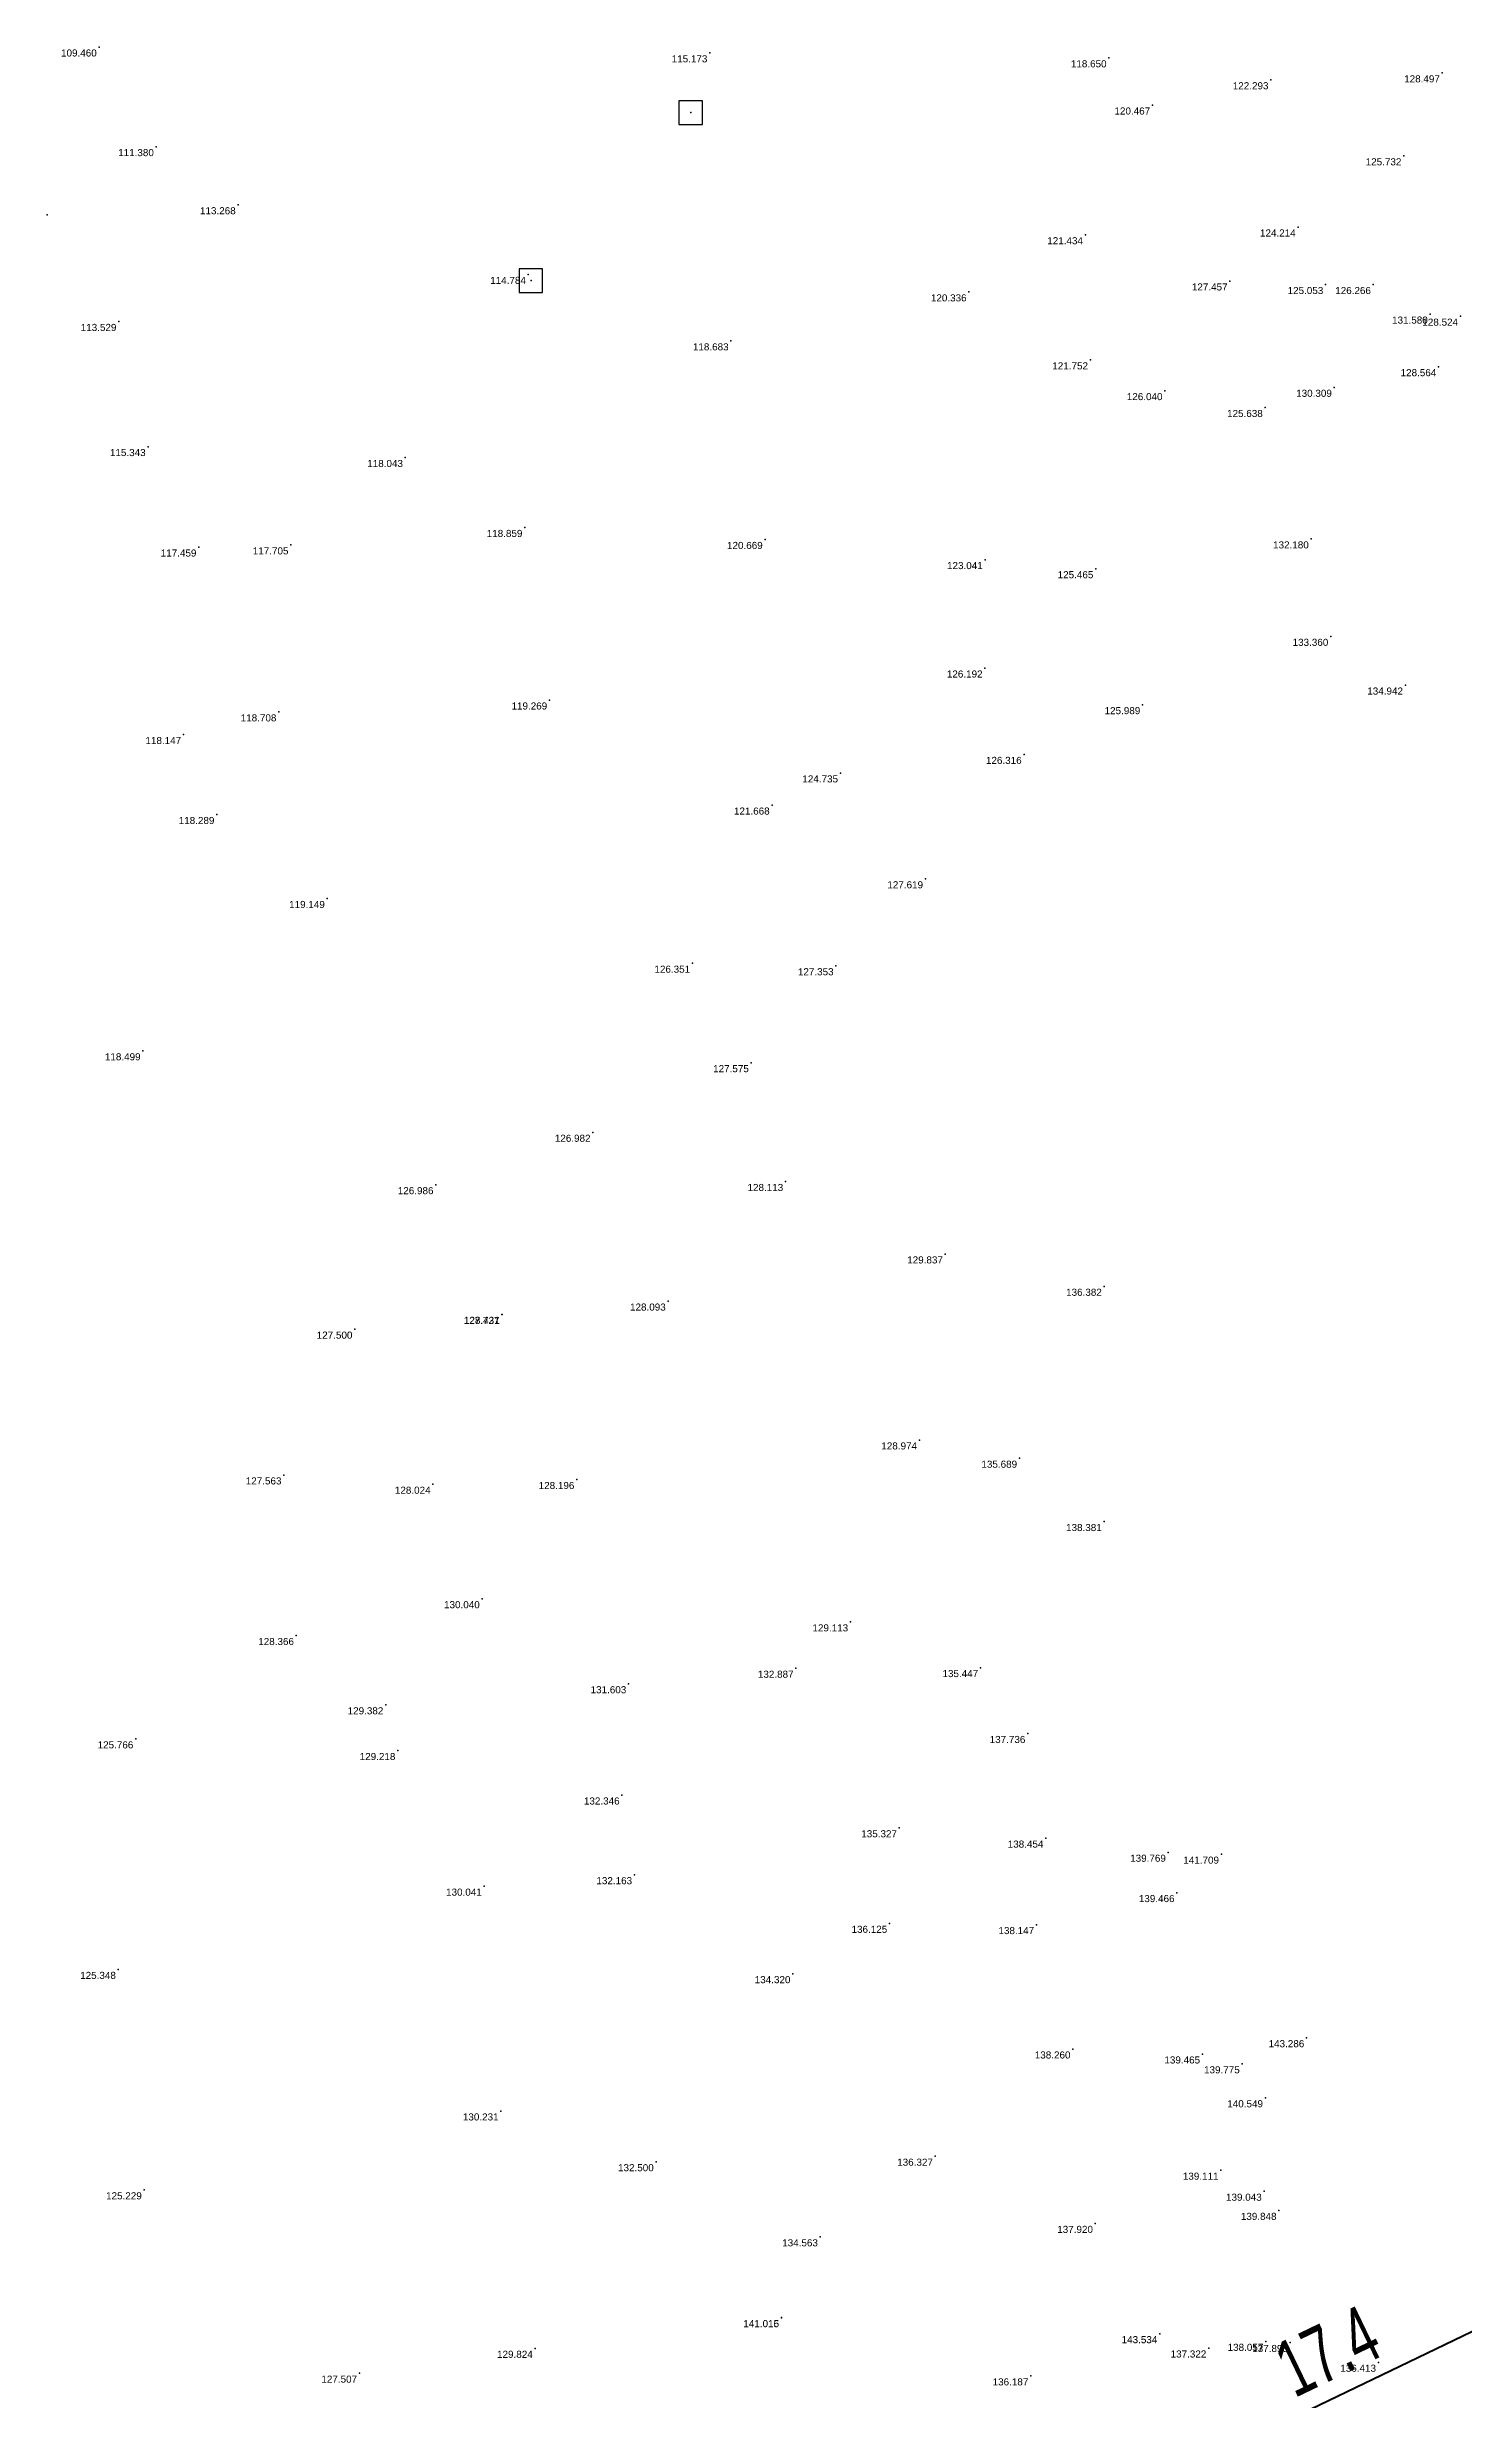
# Model space of a CAD drawing. Header units: millimetres. Extents: x 706139 to 707011, y 753722 to 954403.
# Drawn here: x 706618.8 to 706679, y 953987.5 to 954087.4 of the extents above; entities that cross this region are included whole.
import ezdxf
from ezdxf.enums import TextEntityAlignment as Align

# ---------------------------------------------------------------- set-up
doc = ezdxf.new("R2010")
doc.units = ezdxf.units.MM
doc.linetypes.add('SOLID_LINE', pattern=[0])
doc.layers.add('BD', color=1, linetype='Continuous', lineweight=40)
for name, color, linetype in [('dim', 7, 'Continuous'), ('Height', 7, 'Continuous'), ('SY SYMBOL', 7, 'Continuous')]:
    doc.layers.add(name, color=color, linetype=linetype)
doc.styles.add('DIM', font='ARIALN.TTF', dxfattribs={"width": 0.8, "height": 2.4})
doc.styles.get("Standard").update_dxf_attribs({"font": 'arial.ttf'})
doc.dimstyles.get("Standard").update_dxf_attribs({"dimtxt": 0.18, "dimasz": 0.18, "dimexe": 0.18, "dimexo": 0.0625, "dimgap": 0.09, "dimtad": 0, "dimtih": 1, "dimtoh": 1, "dimdec": 4, "dimzin": 0, "dimdsep": 46, "dimtxsty": 'Standard', "dimcen": 0.09, "dimadec": 0, "dimazin": 0, "dimtfac": 1, "dimtdec": 4, "dimtofl": 0, "dimtmove": 0, "dimatfit": 3, "dimfxl": 1, "dimtolj": 1, "dimtzin": 0, "dimarcsym": 0})

# ---------------------------------------------------------------- blocks, each defined once
blk = doc.blocks.new('SYSTONE')
at = {"color": 6}
blk.add_polyline3d([(-0.256, -0.003, 0), (-0.256, -0.253, 0), (0.244, -0.253, 0), (0.244, 0.247, 0), (-0.256, 0.247, 0), (-0.256, -0.003, 0)], close=True, dxfattribs=at)
blk.add_point((0, 0), dxfattribs=at)
blk = doc.blocks.new('*D110')
at = {"layer": 'Defpoints', "color": 0, "transparency": 16777216}
for p in [(707930.618, 953960.441), (707914.131, 953954.623), (707914.959, 953952.904)]:
    blk.add_point(p, dxfattribs=at)
at = {"layer": 'dim', "color": 0, "transparency": 16777216, "insert": (707921.961, 953958.392), "char_height": 2.4, "attachment_point": 5, "rotation": 25.70455, "style": 'DIM'}
blk.add_mtext('\\A1;17.4', dxfattribs=at)
blk = doc.blocks.new('FGHFGH')
at = {"layer": 'BD'}
blk.add_line((707914.9589, 953952.90358), (707930.61774, 953960.4412), dxfattribs=at)
at = {"layer": 'SY SYMBOL', "xscale": 2, "yscale": 2, "zscale": 2}
for p in [(707894.95574, 954053.3742, 114.965), (707888.17874, 954046.2492, 114.554)]:
    blk.add_blockref('SYSTONE', p, dxfattribs=at)
at = {"layer": 'dim'}
dim = blk.add_aligned_dim(p1=(707930.61774, 953960.4412), p2=(707914.9589, 953952.90358), distance=-1.90792, dimstyle='Standard', dxfattribs=at)
dim.commit()
dim.dimension.update_dxf_attribs({"geometry": '*D110', "text_midpoint": (707921.9608, 953958.39151)})

msp = doc.modelspace()

# ---------------------------------------------------------------- linework, layer by layer
at = {"color": 0, "linetype": 'SOLID_LINE'}
for p in [(706621.0287, 954087.3712, 109.4604), (706621.0287, 954087.3712, 109.4604), (706621.0287, 954087.3712, 109.4604), (706646.935, 954087.124, 115.173), (706663.8685, 954086.9119, 118.6498), (706663.8685, 954086.9119, 118.6498), (706663.8685, 954086.9119, 118.6498), (706670.7383, 954085.9805, 122.2929), (706670.7383, 954085.9805, 122.2929), (706670.7383, 954085.9805, 122.2929), (706678.0084, 954086.272, 128.4969), (706665.7183, 954084.9091, 120.4672), (706665.7183, 954084.9091, 120.4672), (706665.7183, 954084.9091, 120.4672), (706623.4517, 954083.1427, 111.3803), (706623.4517, 954083.1427, 111.3803), (706623.4517, 954083.1427, 111.3803), (706676.3763, 954082.7537, 125.7319), (706676.3763, 954082.7537, 125.7319), (706676.3763, 954082.7537, 125.7319), (706626.9233, 954080.6768, 113.2684), (706626.9233, 954080.6768, 113.2684), (706626.9233, 954080.6768, 113.2684), (706618.822, 954080.2569, 111.2523), (706618.822, 954080.2569, 111.2523), (706618.822, 954080.2569, 111.2523), (706671.8931, 954079.7332, 124.2143), (706671.8931, 954079.7332, 124.2143), (706671.8931, 954079.7332, 124.2143), (706662.868, 954079.4038, 121.434), (706662.868, 954079.4038, 121.434), (706662.868, 954079.4038, 121.434), (706639.2357, 954077.7216, 114.7843), (706639.2357, 954077.7216, 114.7843), (706639.2357, 954077.7216, 114.7843), (706657.9309, 954076.9787, 120.3358), (706657.9309, 954076.9787, 120.3358), (706657.9309, 954076.9787, 120.3358), (706669.0018, 954077.4428, 127.457), (706673.0632, 954077.291, 125.0529), (706673.0632, 954077.291, 125.0529), (706673.0632, 954077.291, 125.0529), (706675.0834, 954077.2904, 126.2656), (706675.0834, 954077.2904, 126.2656), (706675.0834, 954077.2904, 126.2656), (706621.8634, 954075.7255, 113.529), (706621.8634, 954075.7255, 113.529), (706621.8634, 954075.7255, 113.529), (706677.4944, 954076.0372, 131.5804), (706678.7798, 954075.9497, 128.524), (706678.7798, 954075.9497, 128.524), (706678.7798, 954075.9497, 128.524), (706647.8343, 954074.9, 118.6829), (706647.8343, 954074.9, 118.6829), (706647.8343, 954074.9, 118.6829), (706663.0824, 954074.0953, 121.7516), (706663.0824, 954074.0953, 121.7516), (706663.0824, 954074.0953, 121.7516), (706677.857, 954073.8059, 128.5644), (706677.857, 954073.8059, 128.5644), (706677.857, 954073.8059, 128.5644), (706666.2421, 954072.7893, 126.04), (706673.4264, 954072.9303, 130.3092), (706670.4963, 954072.0745, 125.6379), (706670.4963, 954072.0745, 125.6379), (706670.4963, 954072.0745, 125.6379), (706623.1032, 954070.4149, 115.3433), (706623.1032, 954070.4149, 115.3433), (706623.1032, 954070.4149, 115.3433), (706634.019, 954069.952, 118.0427), (706634.019, 954069.952, 118.0427), (706634.019, 954069.952, 118.0427), (706639.0868, 954066.9838, 118.8594), (706639.0868, 954066.9838, 118.8594), (706639.0868, 954066.9838, 118.8594), (706625.2574, 954066.1521, 117.4592), (706625.2574, 954066.1521, 117.4592), (706625.2574, 954066.1521, 117.4592), (706629.1623, 954066.2432, 117.7052), (706629.1623, 954066.2432, 117.7052), (706629.1623, 954066.2432, 117.7052), (706649.2813, 954066.4747, 120.6689), (706649.2813, 954066.4747, 120.6689), (706649.2813, 954066.4747, 120.6689), (706658.6148, 954065.6193, 123.0407), (706658.6148, 954065.6193, 123.0407), (706658.6148, 954065.6193, 123.0407), (706672.4475, 954066.4974, 132.1804), (706663.309, 954065.2323, 125.4645), (706663.309, 954065.2323, 125.4645), (706663.309, 954065.2323, 125.4645), (706673.2762, 954062.3632, 133.3598), (706658.6082, 954061.0184, 126.192), (706658.6082, 954061.0184, 126.192), (706658.6082, 954061.0184, 126.192), (706640.1385, 954059.6616, 119.2694), (706640.1385, 954059.6616, 119.2694), (706640.1385, 954059.6616, 119.2694), (706676.4435, 954060.2958, 134.9418), (706628.6505, 954059.157, 118.7083), (706628.6505, 954059.157, 118.7083), (706628.6505, 954059.157, 118.7083), (706665.2993, 954059.4642, 125.9892), (706665.2993, 954059.4642, 125.9892), (706665.2993, 954059.4642, 125.9892), (706624.6098, 954058.1955, 118.1475), (706652.4769, 954056.5677, 124.7345), (706652.4769, 954056.5677, 124.7345), (706652.4769, 954056.5677, 124.7345), (706660.2663, 954057.3534, 126.3164), (706660.2663, 954057.3534, 126.3164), (706660.2663, 954057.3534, 126.3164), (706626.0207, 954054.8036, 118.2889), (706649.576, 954055.203, 121.668), (706656.0839, 954052.0752, 127.6187), (706656.0839, 954052.0752, 127.6187), (706656.0839, 954052.0752, 127.6187), (706630.7047, 954051.2394, 119.1488), (706630.7047, 954051.2394, 119.1488), (706630.7047, 954051.2394, 119.1488), (706646.2026, 954048.4923, 126.3509), (706646.2026, 954048.4923, 126.3509), (706646.2026, 954048.4923, 126.3509), (706652.288, 954048.3847, 127.3529), (706652.288, 954048.3847, 127.3529), (706652.288, 954048.3847, 127.3529), (706622.8882, 954044.7763, 118.4986), (706622.8882, 954044.7763, 118.4986), (706622.8882, 954044.7763, 118.4986), (706648.6925, 954044.272, 127.5753), (706648.6925, 954044.272, 127.5753), (706648.6925, 954044.272, 127.5753), (706641.9767, 954041.3182, 126.9815), (706641.9767, 954041.3182, 126.9815), (706641.9767, 954041.3182, 126.9815), (706635.3145, 954039.0958, 126.9856), (706635.3145, 954039.0958, 126.9856), (706635.3145, 954039.0958, 126.9856), (706650.1513, 954039.2317, 128.1129), (706650.1513, 954039.2317, 128.1129), (706650.1513, 954039.2317, 128.1129), (706656.926, 954036.1565, 129.8371), (706656.926, 954036.1565, 129.8371), (706656.926, 954036.1565, 129.8371), (706663.6669, 954034.7835, 136.3818), (706663.6669, 954034.7835, 136.3818), (706663.6669, 954034.7835, 136.3818), (706638.1119, 954033.5866, 127.727), (706638.1119, 954033.5866, 127.727), (706638.1119, 954033.5866, 127.727), (706638.1213, 954033.592, 128.4309), (706638.1213, 954033.592, 128.4309), (706638.1213, 954033.592, 128.4309), (706645.1666, 954034.1559, 128.0929), (706645.1666, 954034.1559, 128.0929), (706645.1666, 954034.1559, 128.0929), (706631.873, 954032.9648, 127.4999), (706631.873, 954032.9648, 127.4999), (706631.873, 954032.9648, 127.4999), (706631.8783, 954032.9656, 127.5002), (706631.8783, 954032.9656, 127.5002), (706631.8783, 954032.9656, 127.5002), (706655.8286, 954028.2635, 128.9735), (706655.8286, 954028.2635, 128.9735), (706655.8286, 954028.2635, 128.9735), (706628.865, 954026.7788, 127.5625), (706628.865, 954026.7788, 127.5625), (706628.865, 954026.7788, 127.5625), (706641.2916, 954026.5851, 128.1958), (706641.2916, 954026.5851, 128.1958), (706641.2916, 954026.5851, 128.1958), (706660.0735, 954027.4877, 135.6894), (706660.0735, 954027.4877, 135.6894), (706660.0735, 954027.4877, 135.6894), (706635.1908, 954026.3838, 128.0238), (706635.1908, 954026.3838, 128.0238), (706635.1908, 954026.3838, 128.0238), (706663.6651, 954024.7998, 138.381), (706663.6651, 954024.7998, 138.381), (706663.6651, 954024.7998, 138.381), (706637.2778, 954021.5269, 130.0402), (706637.2778, 954021.5269, 130.0402), (706637.2778, 954021.5269, 130.0402), (706629.3947, 954019.9644, 128.3658), (706629.3947, 954019.9644, 128.3658), (706629.3947, 954019.9644, 128.3658), (706652.9071, 954020.5432, 129.1131), (706652.9071, 954020.5432, 129.1131), (706652.9071, 954020.5432, 129.1131), (706658.4223, 954018.603, 135.4475), (706658.4223, 954018.603, 135.4475), (706658.4223, 954018.603, 135.4475), (706643.4937, 954017.9182, 131.603), (706643.4937, 954017.9182, 131.603), (706643.4937, 954017.9182, 131.603), (706650.5909, 954018.5758, 132.887), (706650.5909, 954018.5758, 132.887), (706650.5909, 954018.5758, 132.887), (706633.1875, 954017.0243, 129.3819), (706633.1875, 954017.0243, 129.3819), (706633.1875, 954017.0243, 129.3819), (706660.424, 954015.8082, 137.7362), (706660.424, 954015.8082, 137.7362), (706660.424, 954015.8082, 137.7362), (706622.5799, 954015.5777, 125.7656), (706622.5799, 954015.5777, 125.7656), (706622.5799, 954015.5777, 125.7656), (706633.6983, 954015.0844, 129.218), (706633.6983, 954015.0844, 129.218), (706633.6983, 954015.0844, 129.218), (706633.6994, 954015.0829, 129.2181), (706633.6994, 954015.0829, 129.2181), (706633.6994, 954015.0829, 129.2181), (706643.2106, 954013.1971, 132.3461), (706643.2106, 954013.1971, 132.3461), (706643.2106, 954013.1971, 132.3461), (706654.9768, 954011.8062, 135.327), (706654.9768, 954011.8062, 135.327), (706654.9768, 954011.8062, 135.327), (706661.1897, 954011.3675, 138.4541), (706661.1897, 954011.3675, 138.4541), (706661.1897, 954011.3675, 138.4541), (706666.3843, 954010.7677, 139.7691), (706666.3843, 954010.7677, 139.7691), (706666.3843, 954010.7677, 139.7691), (706668.6381, 954010.6875, 141.7094), (706668.6381, 954010.6875, 141.7094), (706668.6381, 954010.6875, 141.7094), (706643.7407, 954009.8149, 132.1631), (706643.7407, 954009.8149, 132.1631), (706643.7407, 954009.8149, 132.1631), (706637.3628, 954009.3297, 130.0405), (706637.3628, 954009.3297, 130.0405), (706637.3628, 954009.3297, 130.0405), (706666.7521, 954009.0558, 139.4662), (706666.7521, 954009.0558, 139.4662), (706666.7521, 954009.0558, 139.4662), (706654.5639, 954007.7517, 136.125), (706654.5639, 954007.7517, 136.125), (706654.5639, 954007.7517, 136.125), (706660.7971, 954007.6972, 138.1469), (706660.7971, 954007.6972, 138.1469), (706660.7971, 954007.6972, 138.1469), (706621.8399, 954005.7963, 125.348), (706621.8399, 954005.7963, 125.348), (706621.8399, 954005.7963, 125.348), (706650.4578, 954005.6155, 134.3195), (706650.4578, 954005.6155, 134.3195), (706650.4578, 954005.6155, 134.3195), (706672.257, 954002.898, 143.286), (706662.3379, 954002.4195, 138.2604), (706662.3379, 954002.4195, 138.2604), (706662.3379, 954002.4195, 138.2604), (706667.8373, 954002.2078, 139.4653), (706667.8373, 954002.2078, 139.4653), (706667.8373, 954002.2078, 139.4653), (706669.5179, 954001.7902, 139.7752), (706669.5179, 954001.7902, 139.7752), (706669.5179, 954001.7902, 139.7752), (706638.076, 953999.7901, 130.2312), (706638.076, 953999.7901, 130.2312), (706638.076, 953999.7901, 130.2312), (706670.5043, 954000.3497, 140.5495), (706670.5043, 954000.3497, 140.5495), (706670.5043, 954000.3497, 140.5495), (706644.658, 953997.6362, 132.5), (706644.658, 953997.6362, 132.5), (706644.658, 953997.6362, 132.5), (706656.5015, 953997.8692, 136.3272), (706656.5015, 953997.8692, 136.3272), (706656.5015, 953997.8692, 136.3272), (706668.619, 953997.2761, 139.1112), (706668.619, 953997.2761, 139.1112), (706668.619, 953997.2761, 139.1112), (706622.9396, 953996.4442, 125.2286), (706622.9396, 953996.4442, 125.2286), (706622.9396, 953996.4442, 125.2286), (706670.4507, 953996.3829, 139.0429), (706670.4507, 953996.3829, 139.0429), (706670.4507, 953996.3829, 139.0429), (706663.2902, 953995.0188, 137.9203), (706663.2902, 953995.0188, 137.9203), (706663.2902, 953995.0188, 137.9203), (706671.0797, 953995.5705, 139.8477), (706671.0797, 953995.5705, 139.8477), (706671.0797, 953995.5705, 139.8477), (706651.6229, 953994.4484, 134.5633), (706651.6229, 953994.4484, 134.5633), (706651.6229, 953994.4484, 134.5633), (706649.9743, 953991.0165, 141.0152), (706649.9743, 953991.0165, 141.0152), (706649.9743, 953991.0165, 141.0152), (706649.9765, 953991.0222, 141.0162), (706649.9765, 953991.0222, 141.0162), (706649.9765, 953991.0222, 141.0162), (706639.5262, 953989.7176, 129.8242), (706639.5262, 953989.7176, 129.8242), (706639.5262, 953989.7176, 129.8242), (706666.0218, 953990.3366, 143.5336), (706666.0218, 953990.3366, 143.5336), (706666.0218, 953990.3366, 143.5336), (706666.0232, 953990.3409, 143.5341), (706666.0232, 953990.3409, 143.5341), (706666.0232, 953990.3409, 143.5341), (706668.1013, 953989.7315, 137.3222), (706668.1013, 953989.7315, 137.3222), (706668.1013, 953989.7315, 137.3222), (706670.5194, 953990.0127, 138.0567), (706670.5194, 953990.0127, 138.0567), (706670.5194, 953990.0127, 138.0567), (706671.5624, 953989.9653, 137.8934), (706671.5624, 953989.9653, 137.8934), (706671.5624, 953989.9653, 137.8934), (706632.0727, 953988.6632, 127.5075), (706632.0727, 953988.6632, 127.5075), (706632.0727, 953988.6632, 127.5075), (706675.2989, 953989.1265, 136.4131), (706675.2989, 953989.1265, 136.4131), (706675.2989, 953989.1265, 136.4131), (706660.5498, 953988.5469, 136.1868), (706660.5498, 953988.5469, 136.1868), (706660.5498, 953988.5469, 136.1868)]:
    msp.add_point(p, dxfattribs=at)

# ---------------------------------------------------------------- block references
msp.add_blockref('FGHFGH', (-1248.8207, 31.2158))

# ---------------------------------------------------------------- texts
at = {"layer": 'Height', "color": 4, "linetype": 'SOLID_LINE'}
for s, p in [('109.460', (706620.9287, 954087.2712, 109.4604)), ('109.460', (706620.9287, 954087.2712, 109.4604)), ('109.460', (706620.9287, 954087.2712, 109.4604)), ('115.173', (706646.835, 954087.024, 115.173)), ('118.650', (706663.7685, 954086.8119, 118.6498)), ('118.650', (706663.7685, 954086.8119, 118.6498)), ('118.650', (706663.7685, 954086.8119, 118.6498)), ('122.293', (706670.6383, 954085.8805, 122.2929)), ('122.293', (706670.6383, 954085.8805, 122.2929)), ('122.293', (706670.6383, 954085.8805, 122.2929)), ('128.497', (706677.9084, 954086.172, 128.4969)), ('120.467', (706665.6183, 954084.8091, 120.4672)), ('120.467', (706665.6183, 954084.8091, 120.4672)), ('120.467', (706665.6183, 954084.8091, 120.4672)), ('111.380', (706623.3517, 954083.0427, 111.3803)), ('111.380', (706623.3517, 954083.0427, 111.3803)), ('111.380', (706623.3517, 954083.0427, 111.3803)), ('125.732', (706676.2763, 954082.6537, 125.7319)), ('125.732', (706676.2763, 954082.6537, 125.7319)), ('125.732', (706676.2763, 954082.6537, 125.7319)), ('113.268', (706626.8233, 954080.5768, 113.2684)), ('113.268', (706626.8233, 954080.5768, 113.2684)), ('113.268', (706626.8233, 954080.5768, 113.2684)), ('124.214', (706671.7931, 954079.6332, 124.2143)), ('124.214', (706671.7931, 954079.6332, 124.2143)), ('124.214', (706671.7931, 954079.6332, 124.2143)), ('121.434', (706662.768, 954079.3038, 121.434)), ('121.434', (706662.768, 954079.3038, 121.434)), ('121.434', (706662.768, 954079.3038, 121.434)), ('114.784', (706639.1357, 954077.6216, 114.7843)), ('114.784', (706639.1357, 954077.6216, 114.7843)), ('114.784', (706639.1357, 954077.6216, 114.7843)), ('120.336', (706657.8309, 954076.8787, 120.3358)), ('120.336', (706657.8309, 954076.8787, 120.3358)), ('120.336', (706657.8309, 954076.8787, 120.3358)), ('127.457', (706668.9018, 954077.3428, 127.457)), ('125.053', (706672.9632, 954077.191, 125.0529)), ('125.053', (706672.9632, 954077.191, 125.0529)), ('125.053', (706672.9632, 954077.191, 125.0529)), ('126.266', (706674.9834, 954077.1904, 126.2656)), ('126.266', (706674.9834, 954077.1904, 126.2656)), ('126.266', (706674.9834, 954077.1904, 126.2656)), ('113.529', (706621.7634, 954075.6255, 113.529)), ('113.529', (706621.7634, 954075.6255, 113.529)), ('113.529', (706621.7634, 954075.6255, 113.529)), ('131.580', (706677.3944, 954075.9372, 131.5804)), ('128.524', (706678.6798, 954075.8497, 128.524)), ('128.524', (706678.6798, 954075.8497, 128.524)), ('128.524', (706678.6798, 954075.8497, 128.524)), ('118.683', (706647.7343, 954074.8, 118.6829)), ('118.683', (706647.7343, 954074.8, 118.6829)), ('118.683', (706647.7343, 954074.8, 118.6829)), ('121.752', (706662.9824, 954073.9953, 121.7516)), ('121.752', (706662.9824, 954073.9953, 121.7516)), ('121.752', (706662.9824, 954073.9953, 121.7516)), ('128.564', (706677.757, 954073.7059, 128.5644)), ('128.564', (706677.757, 954073.7059, 128.5644)), ('128.564', (706677.757, 954073.7059, 128.5644)), ('126.040', (706666.1421, 954072.6893, 126.04)), ('130.309', (706673.3264, 954072.8303, 130.3092)), ('125.638', (706670.3963, 954071.9745, 125.6379)), ('125.638', (706670.3963, 954071.9745, 125.6379)), ('125.638', (706670.3963, 954071.9745, 125.6379)), ('115.343', (706623.0032, 954070.3149, 115.3433)), ('115.343', (706623.0032, 954070.3149, 115.3433)), ('115.343', (706623.0032, 954070.3149, 115.3433)), ('118.043', (706633.919, 954069.852, 118.0427)), ('118.043', (706633.919, 954069.852, 118.0427)), ('118.043', (706633.919, 954069.852, 118.0427)), ('118.859', (706638.9868, 954066.8838, 118.8594)), ('118.859', (706638.9868, 954066.8838, 118.8594)), ('118.859', (706638.9868, 954066.8838, 118.8594)), ('117.459', (706625.1574, 954066.0521, 117.4592)), ('117.459', (706625.1574, 954066.0521, 117.4592)), ('117.459', (706625.1574, 954066.0521, 117.4592)), ('117.705', (706629.0623, 954066.1432, 117.7052)), ('117.705', (706629.0623, 954066.1432, 117.7052)), ('117.705', (706629.0623, 954066.1432, 117.7052)), ('120.669', (706649.1813, 954066.3747, 120.6689)), ('120.669', (706649.1813, 954066.3747, 120.6689)), ('120.669', (706649.1813, 954066.3747, 120.6689)), ('132.180', (706672.3475, 954066.3974, 132.1804)), ('123.041', (706658.5148, 954065.5193, 123.0407)), ('123.041', (706658.5148, 954065.5193, 123.0407)), ('123.041', (706658.5148, 954065.5193, 123.0407)), ('125.465', (706663.209, 954065.1323, 125.4645)), ('125.465', (706663.209, 954065.1323, 125.4645)), ('125.465', (706663.209, 954065.1323, 125.4645)), ('133.360', (706673.1762, 954062.2632, 133.3598)), ('126.192', (706658.5082, 954060.9184, 126.192)), ('126.192', (706658.5082, 954060.9184, 126.192)), ('126.192', (706658.5082, 954060.9184, 126.192)), ('119.269', (706640.0385, 954059.5616, 119.2694)), ('119.269', (706640.0385, 954059.5616, 119.2694)), ('119.269', (706640.0385, 954059.5616, 119.2694)), ('134.942', (706676.3435, 954060.1958, 134.9418)), ('118.708', (706628.5505, 954059.057, 118.7083)), ('118.708', (706628.5505, 954059.057, 118.7083)), ('118.708', (706628.5505, 954059.057, 118.7083)), ('125.989', (706665.1993, 954059.3642, 125.9892)), ('125.989', (706665.1993, 954059.3642, 125.9892)), ('125.989', (706665.1993, 954059.3642, 125.9892)), ('118.147', (706624.5098, 954058.0955, 118.1475)), ('126.316', (706660.1663, 954057.2534, 126.3164)), ('126.316', (706660.1663, 954057.2534, 126.3164)), ('126.316', (706660.1663, 954057.2534, 126.3164)), ('124.735', (706652.3769, 954056.4677, 124.7345)), ('124.735', (706652.3769, 954056.4677, 124.7345)), ('124.735', (706652.3769, 954056.4677, 124.7345)), ('118.289', (706625.9207, 954054.7036, 118.2889)), ('121.668', (706649.476, 954055.103, 121.668)), ('127.619', (706655.9839, 954051.9752, 127.6187)), ('127.619', (706655.9839, 954051.9752, 127.6187)), ('127.619', (706655.9839, 954051.9752, 127.6187)), ('119.149', (706630.6047, 954051.1394, 119.1488)), ('119.149', (706630.6047, 954051.1394, 119.1488)), ('119.149', (706630.6047, 954051.1394, 119.1488)), ('126.351', (706646.1026, 954048.3923, 126.3509)), ('126.351', (706646.1026, 954048.3923, 126.3509)), ('126.351', (706646.1026, 954048.3923, 126.3509)), ('127.353', (706652.188, 954048.2847, 127.3529)), ('127.353', (706652.188, 954048.2847, 127.3529)), ('127.353', (706652.188, 954048.2847, 127.3529)), ('118.499', (706622.7882, 954044.6763, 118.4986)), ('118.499', (706622.7882, 954044.6763, 118.4986)), ('118.499', (706622.7882, 954044.6763, 118.4986)), ('127.575', (706648.5925, 954044.172, 127.5753)), ('127.575', (706648.5925, 954044.172, 127.5753)), ('127.575', (706648.5925, 954044.172, 127.5753)), ('126.982', (706641.8767, 954041.2182, 126.9815)), ('126.982', (706641.8767, 954041.2182, 126.9815)), ('126.982', (706641.8767, 954041.2182, 126.9815)), ('126.986', (706635.2145, 954038.9958, 126.9856)), ('126.986', (706635.2145, 954038.9958, 126.9856)), ('126.986', (706635.2145, 954038.9958, 126.9856)), ('128.113', (706650.0513, 954039.1317, 128.1129)), ('128.113', (706650.0513, 954039.1317, 128.1129)), ('128.113', (706650.0513, 954039.1317, 128.1129)), ('129.837', (706656.826, 954036.0565, 129.8371)), ('129.837', (706656.826, 954036.0565, 129.8371)), ('129.837', (706656.826, 954036.0565, 129.8371)), ('136.382', (706663.5669, 954034.6835, 136.3818)), ('136.382', (706663.5669, 954034.6835, 136.3818)), ('136.382', (706663.5669, 954034.6835, 136.3818)), ('128.093', (706645.0666, 954034.0559, 128.0929)), ('128.093', (706645.0666, 954034.0559, 128.0929)), ('128.093', (706645.0666, 954034.0559, 128.0929)), ('127.500', (706631.773, 954032.8648, 127.4999)), ('127.500', (706631.773, 954032.8648, 127.4999)), ('127.500', (706631.773, 954032.8648, 127.4999)), ('127.500', (706631.7783, 954032.8656, 127.5002)), ('127.500', (706631.7783, 954032.8656, 127.5002)), ('127.500', (706631.7783, 954032.8656, 127.5002)), ('127.727', (706638.0119, 954033.4866, 127.727)), ('127.727', (706638.0119, 954033.4866, 127.727)), ('127.727', (706638.0119, 954033.4866, 127.727)), ('128.431', (706638.0213, 954033.492, 128.4309)), ('128.431', (706638.0213, 954033.492, 128.4309)), ('128.431', (706638.0213, 954033.492, 128.4309)), ('128.974', (706655.7286, 954028.1635, 128.9735)), ('128.974', (706655.7286, 954028.1635, 128.9735)), ('128.974', (706655.7286, 954028.1635, 128.9735)), ('127.563', (706628.765, 954026.6788, 127.5625)), ('127.563', (706628.765, 954026.6788, 127.5625)), ('127.563', (706628.765, 954026.6788, 127.5625)), ('135.689', (706659.9735, 954027.3877, 135.6894)), ('135.689', (706659.9735, 954027.3877, 135.6894)), ('135.689', (706659.9735, 954027.3877, 135.6894)), ('128.024', (706635.0908, 954026.2838, 128.0238)), ('128.024', (706635.0908, 954026.2838, 128.0238)), ('128.024', (706635.0908, 954026.2838, 128.0238)), ('128.196', (706641.1916, 954026.4851, 128.1958)), ('128.196', (706641.1916, 954026.4851, 128.1958)), ('128.196', (706641.1916, 954026.4851, 128.1958)), ('138.381', (706663.5651, 954024.6998, 138.381)), ('138.381', (706663.5651, 954024.6998, 138.381)), ('138.381', (706663.5651, 954024.6998, 138.381)), ('130.040', (706637.1778, 954021.4269, 130.0402)), ('130.040', (706637.1778, 954021.4269, 130.0402)), ('130.040', (706637.1778, 954021.4269, 130.0402)), ('128.366', (706629.2947, 954019.8644, 128.3658)), ('128.366', (706629.2947, 954019.8644, 128.3658)), ('128.366', (706629.2947, 954019.8644, 128.3658)), ('129.113', (706652.8071, 954020.4432, 129.1131)), ('129.113', (706652.8071, 954020.4432, 129.1131)), ('129.113', (706652.8071, 954020.4432, 129.1131)), ('131.603', (706643.3937, 954017.8182, 131.603)), ('131.603', (706643.3937, 954017.8182, 131.603)), ('131.603', (706643.3937, 954017.8182, 131.603)), ('132.887', (706650.4909, 954018.4758, 132.887)), ('132.887', (706650.4909, 954018.4758, 132.887)), ('132.887', (706650.4909, 954018.4758, 132.887)), ('135.447', (706658.3223, 954018.503, 135.4475)), ('135.447', (706658.3223, 954018.503, 135.4475)), ('135.447', (706658.3223, 954018.503, 135.4475)), ('129.382', (706633.0875, 954016.9243, 129.3819)), ('129.382', (706633.0875, 954016.9243, 129.3819)), ('129.382', (706633.0875, 954016.9243, 129.3819)), ('137.736', (706660.324, 954015.7082, 137.7362)), ('137.736', (706660.324, 954015.7082, 137.7362)), ('137.736', (706660.324, 954015.7082, 137.7362)), ('125.766', (706622.4799, 954015.4777, 125.7656)), ('125.766', (706622.4799, 954015.4777, 125.7656)), ('125.766', (706622.4799, 954015.4777, 125.7656)), ('129.218', (706633.5983, 954014.9844, 129.218)), ('129.218', (706633.5983, 954014.9844, 129.218)), ('129.218', (706633.5983, 954014.9844, 129.218)), ('129.218', (706633.5994, 954014.9829, 129.2181)), ('129.218', (706633.5994, 954014.9829, 129.2181)), ('129.218', (706633.5994, 954014.9829, 129.2181)), ('132.346', (706643.1106, 954013.0971, 132.3461)), ('132.346', (706643.1106, 954013.0971, 132.3461)), ('132.346', (706643.1106, 954013.0971, 132.3461)), ('135.327', (706654.8768, 954011.7062, 135.327)), ('135.327', (706654.8768, 954011.7062, 135.327)), ('135.327', (706654.8768, 954011.7062, 135.327)), ('138.454', (706661.0897, 954011.2675, 138.4541)), ('138.454', (706661.0897, 954011.2675, 138.4541)), ('138.454', (706661.0897, 954011.2675, 138.4541)), ('139.769', (706666.2843, 954010.6677, 139.7691)), ('139.769', (706666.2843, 954010.6677, 139.7691)), ('139.769', (706666.2843, 954010.6677, 139.7691)), ('132.163', (706643.6407, 954009.7149, 132.1631)), ('132.163', (706643.6407, 954009.7149, 132.1631)), ('132.163', (706643.6407, 954009.7149, 132.1631)), ('141.709', (706668.5381, 954010.5875, 141.7094)), ('141.709', (706668.5381, 954010.5875, 141.7094)), ('141.709', (706668.5381, 954010.5875, 141.7094)), ('130.041', (706637.2628, 954009.2297, 130.0405)), ('130.041', (706637.2628, 954009.2297, 130.0405)), ('130.041', (706637.2628, 954009.2297, 130.0405)), ('139.466', (706666.6521, 954008.9558, 139.4662)), ('139.466', (706666.6521, 954008.9558, 139.4662)), ('139.466', (706666.6521, 954008.9558, 139.4662)), ('136.125', (706654.4639, 954007.6517, 136.125)), ('136.125', (706654.4639, 954007.6517, 136.125)), ('136.125', (706654.4639, 954007.6517, 136.125)), ('138.147', (706660.6971, 954007.5972, 138.1469)), ('138.147', (706660.6971, 954007.5972, 138.1469)), ('138.147', (706660.6971, 954007.5972, 138.1469)), ('125.348', (706621.7399, 954005.6963, 125.348)), ('125.348', (706621.7399, 954005.6963, 125.348)), ('125.348', (706621.7399, 954005.6963, 125.348)), ('134.320', (706650.3578, 954005.5155, 134.3195)), ('134.320', (706650.3578, 954005.5155, 134.3195)), ('134.320', (706650.3578, 954005.5155, 134.3195)), ('143.286', (706672.157, 954002.798, 143.286)), ('138.260', (706662.2379, 954002.3195, 138.2604)), ('138.260', (706662.2379, 954002.3195, 138.2604)), ('138.260', (706662.2379, 954002.3195, 138.2604)), ('139.465', (706667.7373, 954002.1078, 139.4653)), ('139.465', (706667.7373, 954002.1078, 139.4653)), ('139.465', (706667.7373, 954002.1078, 139.4653)), ('139.775', (706669.4179, 954001.6902, 139.7752)), ('139.775', (706669.4179, 954001.6902, 139.7752)), ('139.775', (706669.4179, 954001.6902, 139.7752)), ('130.231', (706637.976, 953999.6901, 130.2312)), ('130.231', (706637.976, 953999.6901, 130.2312)), ('130.231', (706637.976, 953999.6901, 130.2312)), ('140.549', (706670.4043, 954000.2497, 140.5495)), ('140.549', (706670.4043, 954000.2497, 140.5495)), ('140.549', (706670.4043, 954000.2497, 140.5495)), ('136.327', (706656.4015, 953997.7692, 136.3272)), ('136.327', (706656.4015, 953997.7692, 136.3272)), ('136.327', (706656.4015, 953997.7692, 136.3272)), ('132.500', (706644.558, 953997.5362, 132.5)), ('132.500', (706644.558, 953997.5362, 132.5)), ('132.500', (706644.558, 953997.5362, 132.5)), ('139.111', (706668.519, 953997.1761, 139.1112)), ('139.111', (706668.519, 953997.1761, 139.1112)), ('139.111', (706668.519, 953997.1761, 139.1112)), ('125.229', (706622.8396, 953996.3442, 125.2286)), ('125.229', (706622.8396, 953996.3442, 125.2286)), ('125.229', (706622.8396, 953996.3442, 125.2286)), ('139.043', (706670.3507, 953996.2829, 139.0429)), ('139.043', (706670.3507, 953996.2829, 139.0429)), ('139.043', (706670.3507, 953996.2829, 139.0429)), ('137.920', (706663.1902, 953994.9188, 137.9203)), ('137.920', (706663.1902, 953994.9188, 137.9203)), ('137.920', (706663.1902, 953994.9188, 137.9203)), ('139.848', (706670.9797, 953995.4705, 139.8477)), ('139.848', (706670.9797, 953995.4705, 139.8477)), ('139.848', (706670.9797, 953995.4705, 139.8477)), ('134.563', (706651.5229, 953994.3484, 134.5633)), ('134.563', (706651.5229, 953994.3484, 134.5633)), ('134.563', (706651.5229, 953994.3484, 134.5633)), ('141.015', (706649.8743, 953990.9165, 141.0152)), ('141.015', (706649.8743, 953990.9165, 141.0152)), ('141.015', (706649.8743, 953990.9165, 141.0152)), ('141.016', (706649.8765, 953990.9222, 141.0162)), ('141.016', (706649.8765, 953990.9222, 141.0162)), ('141.016', (706649.8765, 953990.9222, 141.0162)), ('129.824', (706639.4262, 953989.6176, 129.8242)), ('129.824', (706639.4262, 953989.6176, 129.8242)), ('129.824', (706639.4262, 953989.6176, 129.8242)), ('143.534', (706665.9218, 953990.2366, 143.5336)), ('143.534', (706665.9218, 953990.2366, 143.5336)), ('143.534', (706665.9218, 953990.2366, 143.5336)), ('143.534', (706665.9232, 953990.2409, 143.5341)), ('143.534', (706665.9232, 953990.2409, 143.5341)), ('143.534', (706665.9232, 953990.2409, 143.5341)), ('137.322', (706668.0013, 953989.6315, 137.3222)), ('137.322', (706668.0013, 953989.6315, 137.3222)), ('137.322', (706668.0013, 953989.6315, 137.3222)), ('138.057', (706670.4194, 953989.9127, 138.0567)), ('138.057', (706670.4194, 953989.9127, 138.0567)), ('138.057', (706670.4194, 953989.9127, 138.0567)), ('137.893', (706671.4624, 953989.8653, 137.8934)), ('137.893', (706671.4624, 953989.8653, 137.8934)), ('137.893', (706671.4624, 953989.8653, 137.8934)), ('136.413', (706675.1989, 953989.0265, 136.4131)), ('136.413', (706675.1989, 953989.0265, 136.4131)), ('136.413', (706675.1989, 953989.0265, 136.4131)), ('127.507', (706631.9727, 953988.5632, 127.5075)), ('127.507', (706631.9727, 953988.5632, 127.5075)), ('127.507', (706631.9727, 953988.5632, 127.5075)), ('136.187', (706660.4498, 953988.4469, 136.1868)), ('136.187', (706660.4498, 953988.4469, 136.1868)), ('136.187', (706660.4498, 953988.4469, 136.1868))]:
    msp.add_text(s, height=0.3, dxfattribs=at).set_placement(p, align=Align.TOP_RIGHT)

doc.saveas('drawing.dxf')
